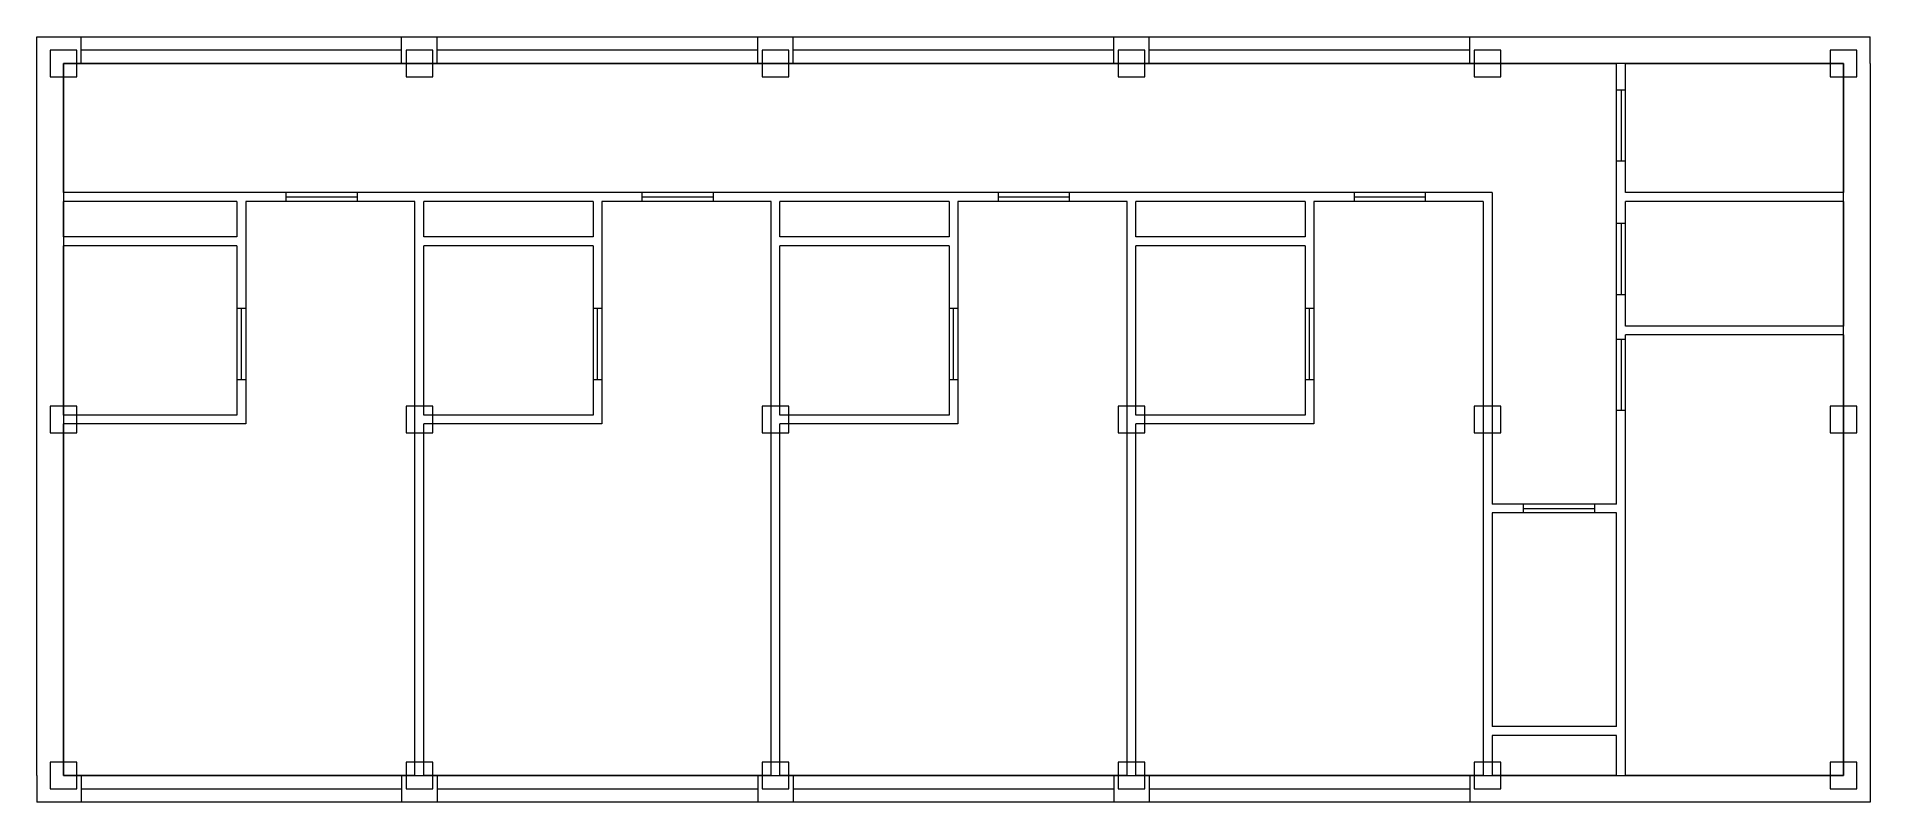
# Model space of a CAD drawing. Header units: millimetres. Extents: x -0.3 to 20.3, y -0.3 to 8.3.
import ezdxf

# ---------------------------------------------------------------- set-up
doc = ezdxf.new("R2010")
doc.units = ezdxf.units.MM
for name, color, linetype, lineweight in [('COLUMN', 41, 'Continuous', 9), ('DOOR', 32, 'Continuous', 15), ('EXTERNAL_WALL', 8, 'Continuous', 0), ('FLOOR_SLAB', 33, 'Continuous', 0), ('PARTITION', 8, 'Continuous', 0), ('WINDOW', 150, 'Continuous', 15)]:
    doc.layers.add(name, color=color, linetype=linetype, lineweight=lineweight)

msp = doc.modelspace()

# ---------------------------------------------------------------- linework, layer by layer
at = {"layer": 'COLUMN', "color": 36, "lineweight": 0, "true_color": 0x874e01}
for points in [[(-0.15, 7.85), (0.15, 7.85), (0.15, 8.15), (-0.15, 8.15), (-0.15, 7.85)], [(3.85, 7.85), (4.15, 7.85), (4.15, 8.15), (3.85, 8.15), (3.85, 7.85)], [(7.85, 7.85), (8.15, 7.85), (8.15, 8.15), (7.85, 8.15), (7.85, 7.85)], [(11.85, 7.85), (12.15, 7.85), (12.15, 8.15), (11.85, 8.15), (11.85, 7.85)], [(15.85, 7.85), (16.15, 7.85), (16.15, 8.15), (15.85, 8.15), (15.85, 7.85)], [(19.85, 7.85), (20.15, 7.85), (20.15, 8.15), (19.85, 8.15), (19.85, 7.85)], [(-0.15, 3.85), (0.15, 3.85), (0.15, 4.15), (-0.15, 4.15), (-0.15, 3.85)], [(3.85, 3.85), (4.15, 3.85), (4.15, 4.15), (3.85, 4.15), (3.85, 3.85)], [(7.85, 3.85), (8.15, 3.85), (8.15, 4.15), (7.85, 4.15), (7.85, 3.85)], [(11.85, 3.85), (12.15, 3.85), (12.15, 4.15), (11.85, 4.15), (11.85, 3.85)], [(15.85, 3.85), (16.15, 3.85), (16.15, 4.15), (15.85, 4.15), (15.85, 3.85)], [(19.85, 3.85), (20.15, 3.85), (20.15, 4.15), (19.85, 4.15), (19.85, 3.85)], [(-0.15, -0.15), (0.15, -0.15), (0.15, 0.15), (-0.15, 0.15), (-0.15, -0.15)], [(3.85, -0.15), (4.15, -0.15), (4.15, 0.15), (3.85, 0.15), (3.85, -0.15)], [(7.85, -0.15), (8.15, -0.15), (8.15, 0.15), (7.85, 0.15), (7.85, -0.15)], [(11.85, -0.15), (12.15, -0.15), (12.15, 0.15), (11.85, 0.15), (11.85, -0.15)], [(15.85, -0.15), (16.15, -0.15), (16.15, 0.15), (15.85, 0.15), (15.85, -0.15)], [(19.85, -0.15), (20.15, -0.15), (20.15, 0.15), (19.85, 0.15), (19.85, -0.15)]]:
    msp.add_lwpolyline(points, close=True, dxfattribs=at)
at = {"layer": 'DOOR', "color": 36, "lineweight": 0, "true_color": 0x874e01}
for p, q in [((17.55, 7.7), (17.45, 7.7)), ((17.55, 6.9), (17.45, 6.9)), ((2.5, 6.55), (2.5, 6.45)), ((3.3, 6.55), (3.3, 6.45)), ((6.5, 6.55), (6.5, 6.45)), ((7.3, 6.55), (7.3, 6.45)), ((10.5, 6.55), (10.5, 6.45)), ((11.3, 6.55), (11.3, 6.45)), ((14.5, 6.55), (14.5, 6.45)), ((15.3, 6.55), (15.3, 6.45)), ((17.55, 6.2), (17.45, 6.2)), ((17.55, 5.4), (17.45, 5.4)), ((1.95, 5.25), (2.05, 5.25)), ((5.95, 5.25), (6.05, 5.25)), ((9.95, 5.25), (10.05, 5.25)), ((13.95, 5.25), (14.05, 5.25)), ((17.55, 4.9), (17.45, 4.9)), ((1.95, 4.45), (2.05, 4.45)), ((5.95, 4.45), (6.05, 4.45)), ((9.95, 4.45), (10.05, 4.45)), ((13.95, 4.45), (14.05, 4.45)), ((17.55, 4.1), (17.45, 4.1)), ((16.4, 3.05), (16.4, 2.95)), ((17.2, 3.05), (17.2, 2.95))]:
    msp.add_line(p, q, dxfattribs=at)
for points in [[(17.5, 7.7), (17.5, 6.9)], [(2.5, 6.5), (3.3, 6.5)], [(6.5, 6.5), (7.3, 6.5)], [(10.5, 6.5), (11.3, 6.5)], [(14.5, 6.5), (15.3, 6.5)], [(17.5, 6.2), (17.5, 5.4)], [(2, 4.45), (2, 5.25)], [(6, 4.45), (6, 5.25)], [(10, 4.45), (10, 5.25)], [(14, 4.45), (14, 5.25)], [(17.5, 4.9), (17.5, 4.1)], [(16.4, 3), (17.2, 3)]]:
    msp.add_lwpolyline(points, dxfattribs=at)
at = {"layer": 'EXTERNAL_WALL', "color": 36, "true_color": 0x874e01}
for p, q in [((-0.3, 8.3), (17.5, 8.3)), ((-0.3, 8), (-0.3, 8.3)), ((17.5, 8.3), (20.3, 8.3)), ((20.3, 8), (20.3, 8.3)), ((-0.3, 6.5), (-0.3, 8)), ((0, 6.55), (0, 8)), ((0, 8), (17.45, 8)), ((17.55, 8), (20, 8)), ((20, 8), (20, 6.55)), ((20.3, 8), (20.3, 6.5)), ((-0.3, 6), (-0.3, 6.5)), ((0, 6.05), (0, 6.45)), ((20, 6.45), (20, 5.05)), ((20.3, 6.5), (20.3, 5)), ((-0.3, 4), (-0.3, 6)), ((0, 4.05), (0, 5.95)), ((20, 4.95), (20, 0)), ((20.3, 5), (20.3, 0)), ((-0.3, 0), (-0.3, 4)), ((0, 0), (0, 3.95)), ((-0.3, 0), (-0.3, -0.3)), ((3.95, 0), (0, 0)), ((7.95, 0), (4.05, 0)), ((11.95, 0), (8.05, 0)), ((15.95, 0), (12.05, 0)), ((17.45, 0), (16.05, 0)), ((20, 0), (17.55, 0)), ((20.3, 0), (20.3, -0.3)), ((4, -0.3), (-0.3, -0.3)), ((8, -0.3), (4, -0.3)), ((12, -0.3), (8, -0.3)), ((16, -0.3), (12, -0.3)), ((17.5, -0.3), (16, -0.3)), ((20.3, -0.3), (17.5, -0.3))]:
    msp.add_line(p, q, dxfattribs=at)
at = {"layer": 'FLOOR_SLAB', "color": 36, "true_color": 0x874e01}
msp.add_lwpolyline([(0, 0), (20, 0), (20, 8), (0, 8), (0, 0)], close=True, dxfattribs=at)
at = {"layer": 'PARTITION', "color": 36, "true_color": 0x874e01}
for p, q in [((17.45, 6.45), (17.45, 8)), ((17.55, 6.55), (17.55, 8)), ((2, 6.55), (0, 6.55)), ((1.95, 6.45), (0, 6.45)), ((1.95, 6.45), (1.95, 6.05)), ((4, 6.55), (2, 6.55)), ((3.95, 6.45), (2.05, 6.45)), ((2.05, 6.45), (2.05, 6.05)), ((3.95, 5.95), (3.95, 6.45)), ((6, 6.55), (4, 6.55)), ((5.95, 6.45), (4.05, 6.45)), ((4.05, 6.05), (4.05, 6.45)), ((5.95, 6.45), (5.95, 6.05)), ((8, 6.55), (6, 6.55)), ((7.95, 6.45), (6.05, 6.45)), ((6.05, 6.45), (6.05, 6.05)), ((7.95, 5.95), (7.95, 6.45)), ((10, 6.55), (8, 6.55)), ((9.95, 6.45), (8.05, 6.45)), ((8.05, 6.05), (8.05, 6.45)), ((9.95, 6.45), (9.95, 6.05)), ((12, 6.55), (10, 6.55)), ((11.95, 6.45), (10.05, 6.45)), ((10.05, 6.45), (10.05, 6.05)), ((11.95, 5.95), (11.95, 6.45)), ((14, 6.55), (12, 6.55)), ((12.05, 6.05), (12.05, 6.45)), ((13.95, 6.45), (12.05, 6.45)), ((13.95, 6.45), (13.95, 6.05)), ((16.05, 6.55), (14, 6.55)), ((15.95, 6.45), (14.05, 6.45)), ((14.05, 6.45), (14.05, 6.05)), ((15.95, 6.45), (15.95, 2.95)), ((16.05, 6.55), (16.05, 6.45)), ((16.05, 6.45), (16.05, 3.05)), ((17.45, 4.95), (17.45, 6.45)), ((20, 6.55), (17.55, 6.55)), ((17.55, 5.05), (17.55, 6.45)), ((20, 6.45), (17.55, 6.45)), ((1.95, 6.05), (0, 6.05)), ((2.05, 6.05), (2.05, 4.05)), ((5.95, 6.05), (4.05, 6.05)), ((6.05, 6.05), (6.05, 4.05)), ((9.95, 6.05), (8.05, 6.05)), ((10.05, 6.05), (10.05, 4.05)), ((13.95, 6.05), (12.05, 6.05)), ((14.05, 6.05), (14.05, 4.05)), ((1.95, 5.95), (0, 5.95)), ((1.95, 5.95), (1.95, 4.05)), ((3.95, 3.95), (3.95, 5.95)), ((4.05, 4.05), (4.05, 5.95)), ((5.95, 5.95), (4.05, 5.95)), ((5.95, 5.95), (5.95, 4.05)), ((7.95, 3.95), (7.95, 5.95)), ((8.05, 4.05), (8.05, 5.95)), ((9.95, 5.95), (8.05, 5.95)), ((9.95, 5.95), (9.95, 4.05)), ((11.95, 3.95), (11.95, 5.95)), ((12.05, 4.05), (12.05, 5.95)), ((13.95, 5.95), (12.05, 5.95)), ((13.95, 5.95), (13.95, 4.05)), ((17.45, 3.05), (17.45, 4.95)), ((20, 5.05), (17.55, 5.05)), ((17.55, 3.05), (17.55, 4.95)), ((20, 4.95), (17.55, 4.95)), ((1.95, 4.05), (0, 4.05)), ((2.05, 3.95), (0, 3.95)), ((2.05, 4.05), (2.05, 3.95)), ((3.95, 0), (3.95, 3.95)), ((5.95, 4.05), (4.05, 4.05)), ((4.05, 0), (4.05, 3.95)), ((6.05, 3.95), (4.05, 3.95)), ((6.05, 4.05), (6.05, 3.95)), ((7.95, 0), (7.95, 3.95)), ((9.95, 4.05), (8.05, 4.05)), ((8.05, 0), (8.05, 3.95)), ((10.05, 3.95), (8.05, 3.95)), ((10.05, 4.05), (10.05, 3.95)), ((11.95, 0), (11.95, 3.95)), ((13.95, 4.05), (12.05, 4.05)), ((12.05, 0), (12.05, 3.95)), ((14.05, 3.95), (12.05, 3.95)), ((14.05, 4.05), (14.05, 3.95)), ((15.95, 2.95), (15.95, 0.45)), ((17.45, 3.05), (16.05, 3.05)), ((16.05, 2.95), (16.05, 0.55)), ((17.45, 2.95), (16.05, 2.95)), ((17.45, 0.55), (17.45, 2.95)), ((17.55, 0.55), (17.55, 3.05)), ((15.95, 0.45), (15.95, 0)), ((17.45, 0.55), (16.05, 0.55)), ((16.05, 0.45), (16.05, 0)), ((17.45, 0.45), (16.05, 0.45)), ((17.45, 0), (17.45, 0.45)), ((17.55, 0), (17.55, 0.55))]:
    msp.add_line(p, q, dxfattribs=at)
at = {"layer": 'WINDOW', "color": 36, "lineweight": 0, "true_color": 0x874e01}
for p, q in [((0.2, 8), (0.2, 8.3)), ((3.8, 8), (3.8, 8.3)), ((4.2, 8), (4.2, 8.3)), ((7.8, 8), (7.8, 8.3)), ((8.2, 8), (8.2, 8.3)), ((11.8, 8), (11.8, 8.3)), ((12.2, 8), (12.2, 8.3)), ((15.8, 8), (15.8, 8.3)), ((0.2, 0), (0.2, -0.3)), ((3.8, 0), (3.8, -0.3)), ((4.2, 0), (4.2, -0.3)), ((7.8, 0), (7.8, -0.3)), ((8.2, 0), (8.2, -0.3)), ((11.8, 0), (11.8, -0.3)), ((12.2, 0), (12.2, -0.3)), ((15.8, 0), (15.8, -0.3))]:
    msp.add_line(p, q, dxfattribs=at)
for points in [[(3.8, 8.15), (0.2, 8.15)], [(7.8, 8.15), (4.2, 8.15)], [(11.8, 8.15), (8.2, 8.15)], [(15.8, 8.15), (12.2, 8.15)], [(0.2, -0.15), (3.8, -0.15)], [(4.2, -0.15), (7.8, -0.15)], [(8.2, -0.15), (11.8, -0.15)], [(12.2, -0.15), (15.8, -0.15)]]:
    msp.add_lwpolyline(points, dxfattribs=at)

doc.saveas('drawing.dxf')
